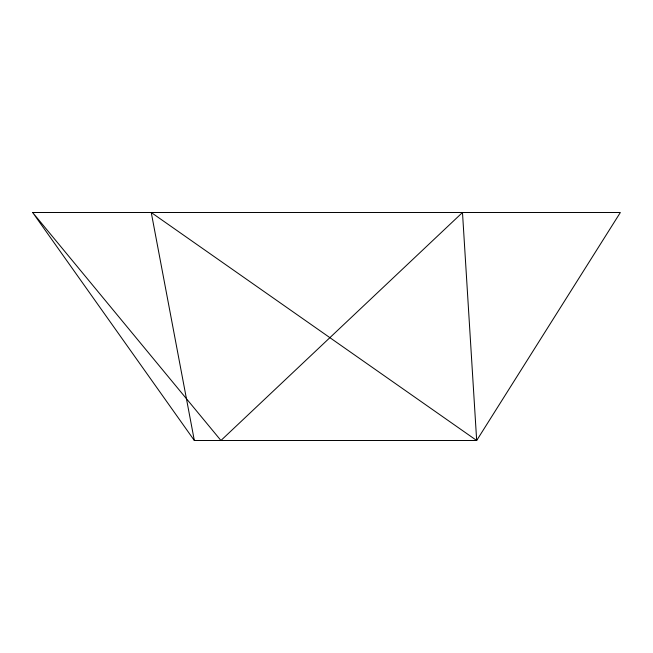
<?xml version="1.0" encoding="UTF-8"?>
<svg xmlns="http://www.w3.org/2000/svg" width="653" height="653" viewBox="0 0 653 653"><rect width="100%" height="100%" fill="white"/><g stroke="black" fill="none" stroke-linecap="round" stroke-linejoin="round"><path stroke-width="0.98" d="M32.65 212.511L620.35 212.511L476.674 440.489L194.333 440.489L32.65 212.511L220.943 440.489L462.487 212.511L476.674 440.489L151.251 212.511L194.333 440.489"/></g></svg>
